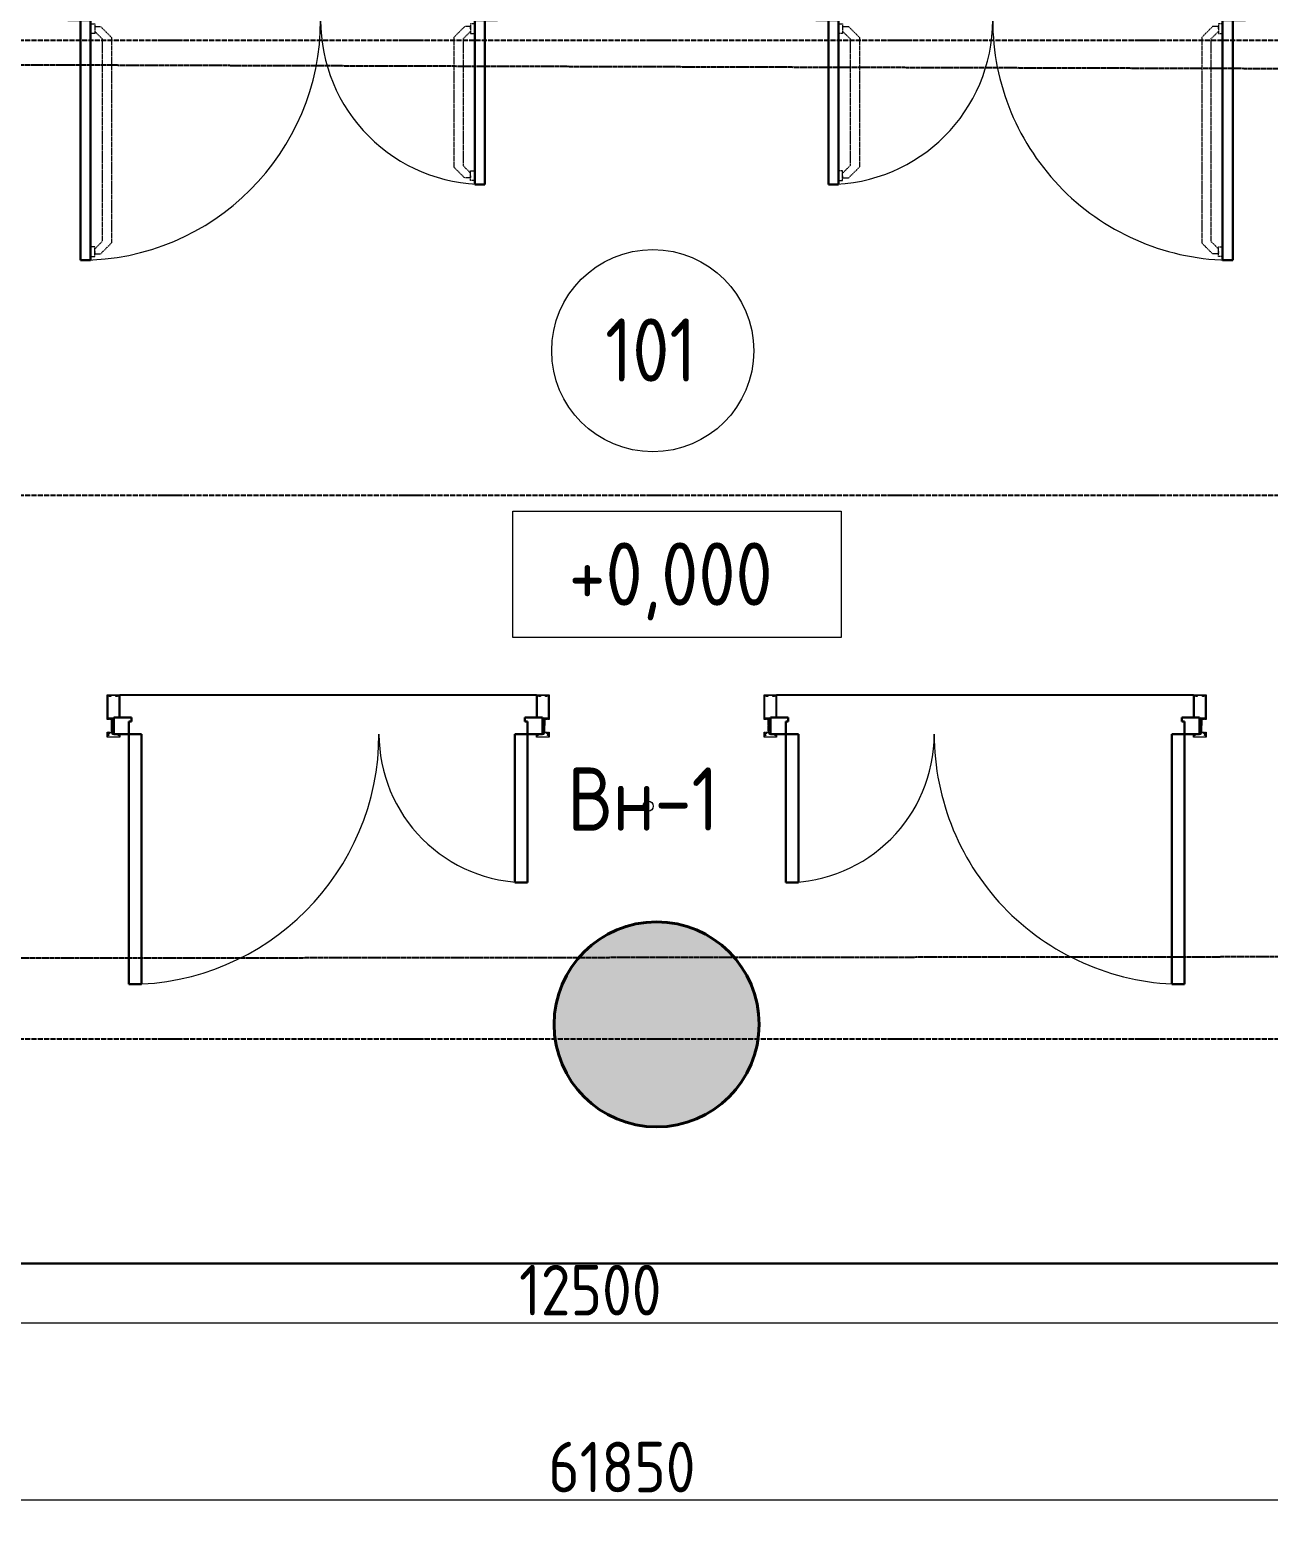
# Model space of a CAD drawing. Header units: millimetres. Extents: x -129048 to 476301, y -5853 to 215316.
# Drawn here: x 22643 to 27546, y -3818 to 2147 of the extents above; entities that cross this region are included whole.
import ezdxf

# ---------------------------------------------------------------- set-up
doc = ezdxf.new("R2010")
doc.units = ezdxf.units.MM
doc.linetypes.add('ADSK_Линия сетки', pattern=[25, 20, -2.5, 0, -2.5])
doc.linetypes.add('ADSK_Сверху', pattern=[4.5, 3, -1.5])
for name, color, linetype, lineweight in [('Аннотация', 7, 'Continuous', 9), ('Витраж', 251, 'Continuous', 18), ('Двери', 251, 'Continuous', 18), ('Марки', 7, 'Continuous', 20), ('Марки помещений', 7, 'Continuous', 20), ('Отметки', 7, 'Continuous', 9), ('Перекрытие', 7, 'Continuous', 18), ('Стены', 7, 'Continuous', 18), ('Стены разрез', 7, 'Continuous', 40), ('Узлы', 7, 'Continuous', 18)]:
    doc.layers.add(name, color=color, linetype=linetype, lineweight=lineweight)
doc.layers.get('Витраж').off()
doc.styles.add('GOST Common_1', font='GOST Common_0.ttf', dxfattribs={"width": 0.9, "height": 200})
doc.styles.add('GOST Common_2', font='GOST Common_0.ttf', dxfattribs={"width": 0.9, "height": 250})
doc.dimstyles.new('ADSK_Основной_2_мм_Округление_до_1_мм', dxfattribs={"dimscale": 304.8, "dimtxt": 201.142999, "dimasz": 0.463911, "dimexe": 0.492126, "dimexo": 0.492126, "dimgap": 0.098425, "dimtad": 1, "dimdec": 0, "dimdsep": 46, "dimtxsty": 'GOST Common_1', "dimblk1": 'OBLIQUE', "dimblk2": 'OBLIQUE', "dimsah": 1, "dimcen": 0.09, "dimdle": 0.492126, "dimazin": 2, "dimtfac": 1, "dimtdec": 4, "dimtix": 1, "dimtmove": 0, "dimatfit": 3, "dimfxl": 1, "dimtvp": 1, "dimtolj": 1, "dimtzin": 0, "dimlwd": 20, "dimlwe": 20, "dimarcsym": 2})

# ---------------------------------------------------------------- blocks, each defined once
blk = doc.blocks.new('Портик главного входа - Портик главного входа-658663-01 План 1-го этажа маркировочный')
at = {"layer": 'Стены', "true_color": 0xc0c0c0}
h = blk.add_hatch(color=9, dxfattribs=at)
h.paths.add_polyline_path([(22181.3, -2195.1), (22252.1, -2188.9), (22320.7, -2170.5), (22385.1, -2140.5), (22443.3, -2099.7), (22493.5, -2049.5), (22534.3, -1991.3), (22564.3, -1926.9), (22582.7, -1858.3), (22588.9, -1787.5), (22582.7, -1716.7), (22564.3, -1648.1), (22534.2, -1583.6), (22493.5, -1525.5), (22443.3, -1475.3), (22385.1, -1434.5), (22320.7, -1404.5), (22252.1, -1386.1), (22181.3, -1379.9), (22110.5, -1386.1), (22041.9, -1404.5), (21977.5, -1434.5), (21919.3, -1475.3), (21869.1, -1525.5), (21828.3, -1583.7), (21798.3, -1648.1), (21779.9, -1716.7), (21773.7, -1787.5), (21779.9, -1858.3), (21798.3, -1926.9), (21828.3, -1991.3), (21869.1, -2049.5), (21919.3, -2099.7), (21977.5, -2140.5), (22041.9, -2170.5), (22110.5, -2188.9)])
h.paths.add_polyline_path([(25122.4, -2192.3), (25192.9, -2186.2), (25261.2, -2167.9), (25325.3, -2138), (25383.2, -2097.4), (25433.2, -2047.4), (25473.7, -1989.5), (25503.9, -1924.3), (25521.9, -1857.1), (25528.1, -1786.7), (25521.9, -1716.2), (25503.6, -1647.9), (25473.6, -1583.6), (25433.2, -1525.9), (25383.2, -1475.9), (25325.3, -1435.4), (25261.2, -1405.5), (25192.9, -1387.2), (25122.4, -1381), (25052, -1387.2), (24983.7, -1405.5), (24919.6, -1435.4), (24861.7, -1475.9), (24811.7, -1525.9), (24771.1, -1583.9), (24741.3, -1647.9), (24723, -1716.2), (24716.8, -1786.7), (24723, -1857.1), (24741.3, -1925.4), (24771.1, -1989.5), (24811.7, -2047.4), (24861.7, -2097.4), (24919.6, -2138), (24983.7, -2167.9), (25052, -2186.2)])
h.paths.add_polyline_path([(28159.7, -2192.2), (28230.4, -2186), (28298.9, -2167.6), (28363.3, -2137.6), (28421.4, -2096.9), (28471.6, -2046.8), (28512.3, -1988.6), (28542.3, -1924.3), (28560.7, -1855.7), (28566.8, -1785), (28560.7, -1714.3), (28542.3, -1645.8), (28512.3, -1581.5), (28471.6, -1523.3), (28421.4, -1473.2), (28363.3, -1432.4), (28298.9, -1402.5), (28230.4, -1384.1), (28159.7, -1377.9), (28089, -1384.1), (28020.4, -1402.5), (27956.1, -1432.4), (27898, -1473.2), (27847.8, -1523.3), (27806.1, -1583.6), (27776.5, -1647.9), (27758.7, -1714.3), (27752.5, -1785), (27758.7, -1855.7), (27777.1, -1924.3), (27807.1, -1988.6), (27847.8, -2046.8), (27898, -2096.9), (27956.1, -2137.6), (28020.4, -2167.6), (28089, -2186)])
h.paths.add_polyline_path([(30184.6, -2189.9), (30184.6, -1372.4), (30157.5, -1372.4), (30088.4, -1382.7), (30021.9, -1404.7), (29960.1, -1437.7), (29904.9, -1480.7), (29857.8, -1532.5), (29820.2, -1591.5), (29793.3, -1656.1), (29777.7, -1724.4), (29774, -1794.3), (29782.3, -1863.8), (29802.4, -1930.9), (29833.5, -1993.6), (29874.9, -2050), (29925.3, -2098.6), (29983.2, -2137.9), (30047, -2166.7), (30114.8, -2184.2), (30184.2, -2189.9)])
h.paths.add_polyline_path([(20153.8, -2185.3), (20154.9, -2185.3), (20223.7, -2174.4), (20289.6, -2151.7), (20350.6, -2118.1), (20404.9, -2074.4), (20450.9, -2022), (20487.1, -1962.4), (20512.5, -1897.5), (20526.4, -1829.2), (20528.2, -1759.6), (20518, -1690.6), (20496, -1624.4), (20463, -1563.1), (20419.9, -1508.3), (20368, -1461.8), (20308.9, -1425), (20244.2, -1398.9), (20176.1, -1384.4), (20106.4, -1381.8), (20106.4, -2185.3)])
h.paths.add_polyline_path([(19809.9, -1170.1), (19896.6, -1170.1), (19892, -1101), (19875.6, -1033.6), (19848, -970), (19809.9, -912), (19762.6, -861.3), (19707.3, -819.5), (19645.7, -787.6), (19579.6, -766.7), (19510.9, -757.4), (19441.6, -759.9), (19373.8, -774.1), (19309.3, -799.7), (19250.1, -835.9), (19198, -881.6), (19154.4, -935.5), (19120.6, -996), (19097.7, -1061.5), (19086.1, -1129.8), (19086.1, -1170.1), (19762.6, -1170.1)])
h.paths.add_polyline_path([(30425.2, -1168), (31215.2, -1168), (31214.5, -1065.9), (31197, -1000.7), (31167.7, -936.9), (31128.2, -878.9), (31079.5, -828.2), (31023, -786.5), (30960.4, -754.8), (30893.3, -733.9), (30823.7, -724.6), (30753.5, -727.1), (30684.7, -741.3), (30619.2, -766.8), (30558.9, -802.8), (30505.5, -848.5), (30460.5, -902.4), (30425.2, -963.1), (30400.4, -1028.8), (30387.1, -1097.8), (30385.4, -1168), (30400.4, -1168)])
h.paths.add_polyline_path([(30758.4, 1304.5), (30824.8, 1315.5), (30888.3, 1337.8), (30947.1, 1370.6), (30999.3, 1413.1), (31043.5, 1463.9), (31078.3, 1521.5), (31103.9, 1590.2), (31116, 1650.2), (31117.7, 1717.5), (31204.8, 1717.5), (31205.3, 1910.8), (30304, 1921.5), (30313.9, 1754.8), (30320.7, 1698.8), (30333.2, 1643.7), (30351.3, 1590.2), (30374.7, 1527.1), (30408.5, 1468.9), (30451.9, 1417.5), (30503.5, 1374.2), (30561.7, 1340.4), (30624.9, 1317.1), (30691.1, 1305)])
h.paths.add_polyline_path([(19485.5, 1312.4), (19554.9, 1313.8), (19623, 1326.9), (19687.8, 1351.5), (19747.5, 1386.8), (19800.4, 1431.7), (19844.8, 1484.9), (19879.6, 1544.9), (19903.6, 1610), (19916.2, 1678.2), (19917, 1747.5), (19911.5, 1928.7), (19074.2, 1926.8), (19071.5, 1731.8), (19106.3, 1731.3), (19109.9, 1662), (19125.2, 1594.4), (19151.8, 1530.3), (19188.9, 1471.7), (19235.5, 1420.3), (19290.1, 1377.6), (19351.2, 1344.8), (19417, 1322.8)])
at = {"layer": 'Стены разрез'}
for start, end in [(0, 180), (180, 360)]:
    blk.add_arc((25122.4, -1786.7), 405.6, start, end, dxfattribs=at)
blk = doc.blocks.new('AC_ДверьВитражная_Двупольная_Алюминиевая - Двн-1п-1787718-01 План 1-го этажа маркировочный')
at = {"layer": 'Двери', "lineweight": 30}
for p, q in [((-788.8125, 1022.525), (-738.8125, 1022.525)), ((-788.8125, 32.5), (-788.8125, 1022.525)), ((-738.8125, 1022.525), (-738.8125, 32.5)), ((788.8125, 620.1), (738.8125, 620.1)), ((738.8125, 620.1), (738.8125, 32.5)), ((788.8125, 32.5), (788.8125, 620.1)), ((-848.8125, 32.5), (-788.8125, 32.5)), ((-848.8125, -32.5), (-848.8125, 32.5)), ((-738.8125, 32.5), (-788.8125, 32.5)), ((-788.8125, 32.5), (-788.8125, -17.5)), ((738.8125, 32.5), (788.8125, 32.5)), ((848.8125, 32.5), (788.8125, 32.5)), ((788.8125, 32.5), (788.8125, -17.5)), ((848.8125, -32.5), (848.8125, 32.5)), ((-778.8125, -32.5), (-848.8125, -32.5)), ((-788.8125, -17.5), (-778.8125, -17.5)), ((-778.8125, -17.5), (-778.8125, -32.5)), ((788.8125, -17.5), (778.8125, -17.5)), ((778.8125, -17.5), (778.8125, -32.5)), ((778.8125, -32.5), (848.8125, -32.5))]:
    blk.add_line(p, q, dxfattribs=at)
at = {"layer": 'Двери'}
for centre, radius, start, end in [((-788.8125, 32.5), 990.025, 360, 90), ((788.8125, 32.5), 587.6, 90, 180)]:
    blk.add_arc(centre, radius, start, end, dxfattribs=at)
blk = doc.blocks.new('AC_ДверьВитражная_Двупольная_Алюминиевая - Двн-1л-1787725-01 План 1-го этажа маркировочный')
at = {"layer": 'Двери', "lineweight": 30}
for p, q in [((788.8125, 1022.5), (738.8125, 1022.5)), ((738.8125, 1022.5), (738.8125, 32.5)), ((788.8125, 32.5), (788.8125, 1022.5)), ((-788.8125, 620.125), (-738.8125, 620.125)), ((-788.8125, 32.5), (-788.8125, 620.125)), ((-738.8125, 620.125), (-738.8125, 32.5)), ((-848.8125, 32.5), (-788.8125, 32.5)), ((-848.8125, -32.5), (-848.8125, 32.5)), ((-738.8125, 32.5), (-788.8125, 32.5)), ((-788.8125, 32.5), (-788.8125, -17.5)), ((738.8125, 32.5), (788.8125, 32.5)), ((848.8125, 32.5), (788.8125, 32.5)), ((788.8125, 32.5), (788.8125, -17.5)), ((848.8125, -32.5), (848.8125, 32.5)), ((-778.8125, -32.5), (-848.8125, -32.5)), ((-788.8125, -17.5), (-778.8125, -17.5)), ((-778.8125, -17.5), (-778.8125, -32.5)), ((788.8125, -17.5), (778.8125, -17.5)), ((778.8125, -17.5), (778.8125, -32.5)), ((778.8125, -32.5), (848.8125, -32.5))]:
    blk.add_line(p, q, dxfattribs=at)
at = {"layer": 'Двери'}
for centre, radius, start, end in [((788.8125, 32.5), 990, 90, 180), ((-788.8125, 32.5), 587.625, 360, 90)]:
    blk.add_arc(centre, radius, start, end, dxfattribs=at)
blk = doc.blocks.new('Прямоугольный импост - 50х167-V207-01 План 1-го этажа маркировочный')
at = {"layer": 'Узлы', "color": 5, "true_color": 0x0000ff}
for p, q in [((-25, 122.5), (-25, 25.5)), ((25, 122.5), (-25, 122.5)), ((-22.5, 28), (-22.5, 120)), ((-22.5, 120), (-17.6, 120)), ((-8.6, 120), (8.6, 120)), ((17.6, 120), (22.5, 120)), ((22.5, 120), (22.5, 33)), ((25, 33), (25, 122.5)), ((-16.1, 118.4), (-16.1, 116.9)), ((-16.1, 116.9), (-10.2, 116.9)), ((-10.2, 116.9), (-10.2, 118.4)), ((10.2, 118.4), (10.2, 116.9)), ((10.2, 116.9), (16.1, 116.9)), ((16.1, 116.9), (16.1, 118.4)), ((-25, 25.5), (-18.1, 25.5)), ((-21, 28), (-22.5, 28)), ((-21, 31.1), (-21, 28)), ((-4.1, 31.8), (-20.2, 31.8)), ((-17.2, 29.3), (-15.8, 29.3)), ((-15, 25.5), (-11.8, 25.5)), ((-11, 26.3), (-11, 28.5)), ((-10.5, 29.3), (-10.5, 27.4)), ((-10.2, 29.3), (-5.9, 29.3)), ((-9.7, 26.7), (-8, 26.7)), ((-8, 26.7), (-8, 2.5)), ((-8, -19.1), (-8, 0)), ((-7.7, 2.2), (-6.7, 2.2)), ((-6.7, 0.3), (-7.7, 0.3)), ((-6.4, 2), (-6.4, 0.6)), ((-5.4, 5.1), (-5.4, 27.8)), ((-3.5, 5.1), (-5.4, 5.1)), ((-5.1, 28.5), (-5.1, 26.3)), ((-4.3, 25.5), (-0.8, 25.5)), ((-2.6, 28.8), (-2.6, 30.3)), ((1.2, 28.8), (-2.6, 28.8)), ((-2.5, -1.3), (-1.1, 4.3)), ((-0.8, 25.5), (0, 26.3)), ((0, 26.3), (0.8, 25.5)), ((-25, -25), (-25, -29.7)), ((-25, -32.3), (-25, -44.5)), ((-25, -44.5), (25, -44.5)), ((-22.4, -24.5), (-24.5, -24.5)), ((-24.2, -30.5), (-23.2, -30.5)), ((-23.7, -43.2), (-23.7, -32.8)), ((-23.7, -32.8), (-23, -32.8)), ((-8.4, -43.2), (-23.7, -43.2)), ((-23, -30.7), (-23.5, -30.7)), ((-22.8, -33), (-20.1, -37.6)), ((-19.3, -28.3), (-21.5, -28.3)), ((-19.9, -33.9), (-19.9, -30.5)), ((-19.9, -30.5), (-17, -30.5)), ((-18.4, -36.6), (-19.9, -33.9)), ((-5.7, -24.5), (-18.4, -24.5)), ((-15.5, -29), (-15.5, -27)), ((-15.5, -27), (-8.3, -27)), ((0, -43), (-8.4, -43.2)), ((-8.3, -27), (-7.6, -27.7)), ((-6.9, -19.1), (-8, -19.1)), ((-0.4, -27.7), (-7.6, -27.7)), ((-6.9, -19.1), (-6.6, -19.5)), ((-6.6, -19.5), (-6.2, -19.1)), ((-6.2, -19.1), (-4.3, -19.1)), ((-5.3, -24.1), (-5.7, -24.5)), ((-5, -24.5), (-5.3, -24.1)), ((1.2, -24.5), (-5, -24.5)), ((-2.4, -0.9), (-4.9, -3.8)), ((-4.9, -3.8), (-4.9, -19.1)), ((-4.9, -3.8), (1.2, -3.8)), ((-4.3, -19.1), (-3.9, -19.5)), ((-3.9, -19.5), (-3.6, -19.1)), ((-3.6, -19.1), (-2.5, -19.1)), ((-2.5, -19.1), (-2.5, -1.1)), ((1.2, -0.9), (-2.4, -0.9)), ((-0.4, -27.7), (0, -27.3)), ((0, -27.3), (0.4, -27.7)), ((15.9, -43.2), (0, -43)), ((23.7, -43.2), (15.9, -43.2)), ((19.9, -33.9), (18.4, -36.6)), ((19.9, -32), (19.9, -33.9)), ((20.1, -37.6), (22.8, -33)), ((23, -32.8), (23.7, -32.8)), ((23.7, -32.8), (23.7, -43.2)), ((25, -44.5), (25, -32.3))]:
    blk.add_line(p, q, dxfattribs=at)
at = {"layer": 'Узлы', "color": 5, "lineweight": 9, "true_color": 0x0000ff}
for p, q in [((0, 33.9), (-2.4, 31.5)), ((-2.4, 31.5), (-2.4, -0.9)), ((1.2, 32.7), (0, 33.9)), ((-8, -24.5), (-8, -19.1)), ((-6.3, -28.7), (-6.3, -27.7)), ((1.2, -28.7), (-6.3, -28.7)), ((-5.2, -32.2), (-5.2, -28.7)), ((-5.1, -32.3), (5.1, -32.3)), ((3.9, -33.1), (-3.9, -33.1)), ((-2.6, -32.2), (-2.6, -28.7)), ((-2.5, -19.1), (-2.5, -24.5))]:
    blk.add_line(p, q, dxfattribs=at)
at = {"layer": 'Узлы', "color": 5, "true_color": 0x0000ff}
for centre, radius, start, end in [((-17.6, 118.4), 1.52, 0, 90), ((-8.6, 118.4), 1.52, 90, 180), ((8.6, 118.4), 1.52, 0, 90), ((17.6, 118.4), 1.52, 90, 180), ((-20.2, 31.1), 0.762, 90, 180), ((-17.2, 28), 1.27, 90, 180), ((-16.2, 27.8), 2.29, 180, 225.18969), ((-18.1, 25.9), 0.381, 270, 45.18969), ((-15.8, 28), 1.27, 0, 90), ((-15, 25.9), 0.381, 134.81031, 270), ((-16.9, 27.8), 2.29, 314.81031, 0), ((-11.8, 26.3), 0.762, 270, 0), ((-10.2, 28.5), 0.762, 90, 180), ((-9.7, 27.4), 0.762, 180, 270), ((-7.7, 2.5), 0.254, 180, 270), ((-7.7, 0), 0.254, 90, 180), ((-6.9, 27.8), 1.52, 360, 90), ((-6.7, 2), 0.254, 360, 90), ((-6.7, 0.6), 0.254, 270, 360), ((-5.9, 28.5), 0.762, 0, 90), ((-4.3, 26.3), 0.762, 180, 270), ((-4.1, 30.3), 1.52, 360, 90), ((0, 4), 3.63, 65.1521, 162.49364), ((0, 4), 1.09, 15, 165), ((-24.5, -25), 0.508, 90, 180), ((-24.2, -29.7), 0.762, 180, 270), ((-23.5, -32.3), 1.52, 90, 180), ((-23.2, -31.8), 1.27, 288.66292, 90), ((-23, -31.8), 1.02, 270, 90), ((-20.5, -26.8), 2.29, 134.81031, 180), ((-21.5, -27), 1.27, 180, 270), ((-22.4, -24.9), 0.381, 314.81031, 90), ((-19.3, -37.1), 1.02, 210, 30), ((-19.3, -27), 1.27, 270, 0), ((-18.4, -24.9), 0.381, 90, 225.18969), ((-20.3, -26.8), 2.29, 0, 45.18969), ((-17, -29), 1.52, 270, 0), ((19.3, -37.1), 1.02, 150, 330)]:
    blk.add_arc(centre, radius, start, end, dxfattribs=at)
at = {"layer": 'Узлы', "color": 5, "lineweight": 9, "true_color": 0x0000ff}
for centre, radius, start, end in [((-3.9, -31.7), 1.38, 200.94158, 339.07318), ((0, -28.9), 4.19, 234.28733, 305.71267), ((3.9, -31.7), 1.38, 200.94158, 339.07318)]:
    blk.add_arc(centre, radius, start, end, dxfattribs=at)
blk = doc.blocks.new('Прямоугольный импост - 50х167-V208-01 План 1-го этажа маркировочный')
at = {"layer": 'Узлы', "color": 5, "true_color": 0x0000ff}
for p, q in [((-25, 122.5), (-25, 33)), ((25, 122.5), (-25, 122.5)), ((-22.5, 33), (-22.5, 120)), ((-22.5, 120), (-17.6, 120)), ((-8.6, 120), (8.6, 120)), ((17.6, 120), (22.5, 120)), ((22.5, 120), (22.5, 28)), ((25, 25.5), (25, 122.5)), ((-16.1, 118.4), (-16.1, 116.9)), ((-16.1, 116.9), (-10.2, 116.9)), ((-10.2, 116.9), (-10.2, 118.4)), ((10.2, 118.4), (10.2, 116.9)), ((10.2, 116.9), (16.1, 116.9)), ((16.1, 116.9), (16.1, 118.4)), ((2.6, 28.8), (-1.2, 28.8)), ((-0.8, 25.5), (0, 26.3)), ((0, 26.3), (0.8, 25.5)), ((0.8, 25.5), (4.3, 25.5)), ((1.1, 4.3), (2.5, -1.3)), ((2.6, 30.3), (2.6, 28.8)), ((5.4, 5.1), (3.5, 5.1)), ((20.2, 31.8), (4.1, 31.8)), ((5.1, 26.3), (5.1, 28.5)), ((5.4, 27.8), (5.4, 5.1)), ((5.9, 29.3), (10.2, 29.3)), ((6.4, 0.6), (6.4, 2)), ((6.7, 2.2), (7.7, 2.2)), ((7.7, 0.3), (6.7, 0.3)), ((8, 2.5), (8, 26.7)), ((8, 26.7), (9.7, 26.7)), ((8, -19.1), (8, 0)), ((10.5, 27.4), (10.5, 29.3)), ((11, 28.5), (11, 26.3)), ((11.8, 25.5), (15, 25.5)), ((15.8, 29.3), (17.2, 29.3)), ((18.1, 25.5), (25, 25.5)), ((21, 28), (21, 31.1)), ((22.5, 28), (21, 28)), ((-25, -32.3), (-25, -44.5)), ((-25, -44.5), (25, -44.5)), ((-23.7, -43.2), (-23.7, -32.8)), ((-23.7, -32.8), (-23, -32.8)), ((-8.4, -43.2), (-23.7, -43.2)), ((-22.8, -33), (-20.1, -37.6)), ((-19.9, -33.9), (-19.9, -32)), ((-18.4, -36.6), (-19.9, -33.9)), ((0, -43), (-8.4, -43.2)), ((2.4, -0.9), (-1.2, -0.9)), ((-1.2, -3.8), (4.9, -3.8)), ((5, -24.5), (-1.2, -24.5)), ((-0.4, -27.7), (0, -27.3)), ((0, -27.3), (0.4, -27.7)), ((15.9, -43.2), (0, -43)), ((7.6, -27.7), (0.4, -27.7)), ((4.9, -3.8), (2.4, -0.9)), ((2.5, -1.3), (2.5, -19.1)), ((2.5, -19.1), (3.6, -19.1)), ((3.6, -19.1), (3.9, -19.5)), ((3.9, -19.5), (4.3, -19.1)), ((4.3, -19.1), (6.2, -19.1)), ((4.9, -3.8), (4.9, -19.1)), ((5.3, -24.1), (5, -24.5)), ((5.7, -24.5), (5.3, -24.1)), ((18.4, -24.5), (5.7, -24.5)), ((6.2, -19.1), (6.6, -19.5)), ((6.6, -19.5), (6.9, -19.1)), ((8, -19.1), (6.9, -19.1)), ((7.6, -27.7), (8.3, -27)), ((8.3, -27), (15.5, -27)), ((15.5, -27), (15.5, -29)), ((23.7, -43.2), (15.9, -43.2)), ((17, -30.5), (19.9, -30.5)), ((18, -27), (18, -26.8)), ((19.9, -33.9), (18.4, -36.6)), ((21.5, -28.3), (19.3, -28.3)), ((19.9, -30.5), (19.9, -33.9)), ((20.1, -37.6), (22.8, -33)), ((24.5, -24.5), (22.4, -24.5)), ((22.8, -26.8), (22.8, -27)), ((23.5, -30.7), (23, -30.7)), ((23, -32.8), (23.7, -32.8)), ((23.2, -30.5), (24.2, -30.5)), ((23.7, -32.8), (23.7, -43.2)), ((25, -29.7), (25, -25)), ((25, -44.5), (25, -32.3))]:
    blk.add_line(p, q, dxfattribs=at)
at = {"layer": 'Узлы', "color": 5, "lineweight": 9, "true_color": 0x0000ff}
for p, q in [((0, 33.9), (-1.2, 32.7)), ((2.4, 31.5), (0, 33.9)), ((2.4, -0.9), (2.4, 31.5)), ((-5.1, -32.3), (5.1, -32.3)), ((3.9, -33.1), (-3.9, -33.1)), ((6.4, -28.7), (-1.2, -28.7)), ((2.5, -19.1), (2.5, -24.5)), ((2.6, -32.2), (2.6, -28.7)), ((5.2, -32.2), (5.2, -28.7)), ((6.4, -27.7), (6.4, -28.7)), ((8, -19.1), (8, -24.5))]:
    blk.add_line(p, q, dxfattribs=at)
at = {"layer": 'Узлы', "color": 5, "true_color": 0x0000ff}
for centre, radius, start, end in [((-17.6, 118.4), 1.52, 0, 90), ((-8.6, 118.4), 1.52, 90, 180), ((8.6, 118.4), 1.52, 0, 90), ((17.6, 118.4), 1.52, 90, 180), ((0, 4), 3.63, 17.50636, 114.8479), ((0, 4), 1.09, 15, 165), ((4.1, 30.3), 1.52, 90, 180), ((4.3, 26.3), 0.762, 270, 0), ((5.9, 28.5), 0.762, 90, 180), ((6.9, 27.8), 1.52, 90, 180), ((6.7, 2), 0.254, 90, 180), ((6.7, 0.6), 0.254, 180, 270), ((7.7, 2.5), 0.254, 270, 0), ((7.7, 0), 0.254, 0, 90), ((9.7, 27.4), 0.762, 270, 0), ((10.2, 28.5), 0.762, 0, 90), ((11.8, 26.3), 0.762, 180, 270), ((15.8, 28), 1.27, 90, 180), ((16.9, 27.8), 2.29, 180, 225.18969), ((15, 25.9), 0.381, 270, 45.18969), ((17.2, 28), 1.27, 0, 90), ((18.1, 25.9), 0.381, 134.81031, 270), ((16.2, 27.8), 2.29, 314.81031, 0), ((20.2, 31.1), 0.762, 0, 90), ((-19.3, -37.1), 1.02, 210, 30), ((17, -29), 1.52, 180, 270), ((20.3, -26.8), 2.29, 134.81031, 180), ((19.3, -27), 1.27, 180, 270), ((19.3, -37.1), 1.02, 150, 330), ((18.4, -24.9), 0.381, 314.81031, 90), ((21.5, -27), 1.27, 270, 0), ((22.4, -24.9), 0.381, 90, 225.18969), ((23.2, -31.8), 1.27, 90, 251.33708), ((23, -31.8), 1.02, 90, 270), ((20.5, -26.8), 2.29, 0, 45.18969), ((23.5, -32.3), 1.52, 360, 90), ((24.2, -29.7), 0.762, 270, 0), ((24.5, -25), 0.508, 0, 90)]:
    blk.add_arc(centre, radius, start, end, dxfattribs=at)
at = {"layer": 'Узлы', "color": 5, "lineweight": 9, "true_color": 0x0000ff}
for centre, radius, start, end in [((-3.9, -31.7), 1.38, 200.94158, 339.07318), ((0, -28.9), 4.19, 234.28733, 305.71267), ((3.9, -31.7), 1.38, 200.94158, 339.07318)]:
    blk.add_arc(centre, radius, start, end, dxfattribs=at)
blk = doc.blocks.new('AC_Дверь_Двупольная - Д-17л 1700х2200h-2039703-01 План 1-го этажа маркировочный')
at = {"layer": 'Двери', "lineweight": 30}
for p, q in [((800, 1205), (760, 1205)), ((760, 1205), (760, 255)), ((800, 255), (800, 1205)), ((-800, 905), (-760, 905)), ((-800, 255), (-800, 905)), ((-760, 905), (-760, 255)), ((-850, 255), (-830, 255)), ((-850, 185), (-850, 255)), ((-830, 255), (-800, 255)), ((-830, 185), (-830, 255)), ((-830, 255), (-830, 185)), ((-760, 255), (-800, 255)), ((-800, 255), (-800, 215)), ((760, 255), (800, 255)), ((830, 255), (800, 255)), ((800, 255), (800, 215)), ((830, 185), (830, 255)), ((850, 255), (830, 255)), ((830, 255), (830, 185)), ((850, 185), (850, 255)), ((-830, 185), (-850, 185)), ((-790, 185), (-830, 185)), ((-800, 215), (-790, 215)), ((-790, 215), (-790, 185)), ((800, 215), (790, 215)), ((790, 215), (790, 185)), ((790, 185), (830, 185)), ((830, 185), (850, 185))]:
    blk.add_line(p, q, dxfattribs=at)
at = {"layer": 'Двери', "linetype": 'ADSK_Сверху', "lineweight": 9}
for p, q in [((720.3, 1179.5), (677.5, 1136.7)), ((677.5, 323.4), (677.5, 1136.7)), ((744, 1160.7), (713.9, 1130.6)), ((744, 1179.5), (720.3, 1179.5)), ((760, 1190), (744, 1190)), ((744, 1190), (744, 1151.5)), ((744, 1170.8), (744, 1179.5)), ((744, 1151.5), (760, 1151.5)), ((713.9, 329.4), (713.9, 1130.6)), ((-760, 890), (-744, 890)), ((-744, 851.5), (-760, 851.5)), ((-744, 890), (-744, 851.5)), ((-744, 870.8), (-744, 879.5)), ((-744, 879.5), (-720.3, 879.5)), ((-744, 860.7), (-713.9, 830.6)), ((-720.3, 879.5), (-677.5, 836.7)), ((-677.5, 323.4), (-677.5, 836.7)), ((-713.9, 329.4), (-713.9, 830.6)), ((-744, 308.5), (-760, 308.5)), ((-744, 299.3), (-713.9, 329.4)), ((-744, 270), (-744, 308.5)), ((-720.3, 280.6), (-677.5, 323.4)), ((720.3, 280.6), (677.5, 323.4)), ((744, 299.3), (713.9, 329.4)), ((744, 270), (744, 308.5)), ((744, 308.5), (760, 308.5)), ((-760, 270), (-744, 270)), ((-744, 289.3), (-744, 280.6)), ((-744, 280.6), (-720.3, 280.6)), ((744, 280.6), (720.3, 280.6)), ((760, 270), (744, 270))]:
    blk.add_line(p, q, dxfattribs=at)
at = {"layer": 'Двери'}
for centre, radius, start, end in [((800, 255), 950, 90, 180), ((-800, 255), 650, 360, 90)]:
    blk.add_arc(centre, radius, start, end, dxfattribs=at)
blk = doc.blocks.new('AC_Дверь_Двупольная - Д-17п 1700х2200h-2039706-01 План 1-го этажа маркировочный')
at = {"layer": 'Двери', "lineweight": 30}
for p, q in [((-800, 1205), (-760, 1205)), ((-800, 255), (-800, 1205)), ((-760, 1205), (-760, 255)), ((800, 905), (760, 905)), ((760, 905), (760, 255)), ((800, 255), (800, 905)), ((-850, 255), (-830, 255)), ((-850, 185), (-850, 255)), ((-830, 255), (-800, 255)), ((-830, 185), (-830, 255)), ((-830, 255), (-830, 185)), ((-760, 255), (-800, 255)), ((-800, 255), (-800, 215)), ((760, 255), (800, 255)), ((830, 255), (800, 255)), ((800, 255), (800, 215)), ((830, 185), (830, 255)), ((850, 255), (830, 255)), ((830, 255), (830, 185)), ((850, 185), (850, 255)), ((-830, 185), (-850, 185)), ((-790, 185), (-830, 185)), ((-800, 215), (-790, 215)), ((-790, 215), (-790, 185)), ((800, 215), (790, 215)), ((790, 215), (790, 185)), ((790, 185), (830, 185)), ((830, 185), (850, 185))]:
    blk.add_line(p, q, dxfattribs=at)
at = {"layer": 'Двери', "linetype": 'ADSK_Сверху', "lineweight": 9}
for p, q in [((-760, 1190), (-744, 1190)), ((-744, 1151.5), (-760, 1151.5)), ((-744, 1190), (-744, 1151.5)), ((-744, 1170.8), (-744, 1179.5)), ((-744, 1179.5), (-720.3, 1179.5)), ((-744, 1160.7), (-713.9, 1130.6)), ((-720.3, 1179.5), (-677.5, 1136.7)), ((-677.5, 323.4), (-677.5, 1136.7)), ((-713.9, 329.4), (-713.9, 1130.6)), ((720.3, 879.5), (677.5, 836.7)), ((677.5, 323.4), (677.5, 836.7)), ((744, 860.7), (713.9, 830.6)), ((744, 879.5), (720.3, 879.5)), ((760, 890), (744, 890)), ((744, 890), (744, 851.5)), ((744, 870.8), (744, 879.5)), ((744, 851.5), (760, 851.5)), ((713.9, 329.4), (713.9, 830.6)), ((-744, 308.5), (-760, 308.5)), ((-744, 299.3), (-713.9, 329.4)), ((-744, 270), (-744, 308.5)), ((-720.3, 280.6), (-677.5, 323.4)), ((720.3, 280.6), (677.5, 323.4)), ((744, 299.3), (713.9, 329.4)), ((744, 270), (744, 308.5)), ((744, 308.5), (760, 308.5)), ((-760, 270), (-744, 270)), ((-744, 289.3), (-744, 280.6)), ((-744, 280.6), (-720.3, 280.6)), ((744, 280.6), (720.3, 280.6)), ((760, 270), (744, 270))]:
    blk.add_line(p, q, dxfattribs=at)
at = {"layer": 'Двери'}
for centre, radius, start, end in [((-800, 255), 950, 360, 90), ((800, 255), 650, 90, 180)]:
    blk.add_arc(centre, radius, start, end, dxfattribs=at)
blk = doc.blocks.new('ADSK_Марка_Помещение_ОдноЗначение - Номер-247393-01 План 1-го этажа маркировочный')
at = {"layer": 'Марки помещений'}
blk.add_circle((0, 0), 4, dxfattribs=at)
blk = doc.blocks.new('_Oblique')
at = {"color": 0, "linetype": 'ByBlock', "lineweight": -2}
blk.add_line((-0.5, -0.5), (0.5, 0.5), dxfattribs=at)
blk = doc.blocks.new('DIMBLOCK7-01 План 1-го этажа маркировочный')
at = {"color": 0, "lineweight": 20, "transparency": 16777216}
for p, q in [((18459.9, -2967.9), (31259.9, -2967.9)), ((18609.9, -3017.9), (18609.9, -3117.9)), ((31109.9, -3017.9), (31109.9, -3117.9))]:
    blk.add_line(p, q, dxfattribs=at)
at = {"layer": 'Defpoints', "color": 0, "transparency": 16777216}
for p in [(18609.9, -2867.9), (31109.9, -2867.9), (31109.9, -2967.9)]:
    blk.add_point(p, dxfattribs=at)
at = {"color": 0, "lineweight": 20, "transparency": 16777216, "xscale": 141.4, "yscale": 141.4, "zscale": 141.4, "rotation": 180}
blk.add_blockref('_Oblique', (18609.9, -2967.9), dxfattribs=at)
at = {"color": 0, "lineweight": 20, "transparency": 16777216, "xscale": 141.4, "yscale": 141.4, "zscale": 141.4}
blk.add_blockref('_Oblique', (31109.9, -2967.9), dxfattribs=at)
at = {"color": 0, "lineweight": 25, "transparency": 16777216, "insert": (24859.9, -2837.9), "char_height": 200, "width": 711.842, "attachment_point": 5, "style": 'GOST Common_1'}
blk.add_mtext('\\A1;12500', dxfattribs=at)
blk = doc.blocks.new('DIMBLOCK21-01 План 1-го этажа маркировочный')
at = {"color": 0, "lineweight": 20, "transparency": 16777216}
for p, q in [((-6090.1, -3667.9), (56059.9, -3667.9)), ((-5940.1, -3717.9), (-5940.1, -3817.9)), ((55909.9, -3717.9), (55909.9, -3817.9))]:
    blk.add_line(p, q, dxfattribs=at)
at = {"layer": 'Defpoints', "color": 0, "transparency": 16777216}
for p in [(-5940.1, -3567.9), (55909.9, -3567.9), (55909.9, -3667.9)]:
    blk.add_point(p, dxfattribs=at)
at = {"color": 0, "lineweight": 20, "transparency": 16777216, "xscale": 141.4, "yscale": 141.4, "zscale": 141.4, "rotation": 180}
blk.add_blockref('_Oblique', (-5940.1, -3667.9), dxfattribs=at)
at = {"color": 0, "lineweight": 20, "transparency": 16777216, "xscale": 141.4, "yscale": 141.4, "zscale": 141.4}
blk.add_blockref('_Oblique', (55909.9, -3667.9), dxfattribs=at)
at = {"color": 0, "lineweight": 25, "transparency": 16777216, "insert": (24984.9, -3537.9), "char_height": 200, "width": 711.842, "attachment_point": 5, "style": 'GOST Common_1'}
blk.add_mtext('\\A1;61850', dxfattribs=at)
blk = doc.blocks.new('ADSK_Марка_Стена - Экземпляр_ADSK_Позиция-74353-01 План 1-го этажа маркировочный')
at = {"layer": 'Марки', "lineweight": 9}
blk.add_circle((0, 0), 0.2, dxfattribs=at)
blk = doc.blocks.new('Высотные отметки - Рамка-5093-01 План 1-го этажа маркировочный')
at = {"layer": 'Аннотация', "lineweight": 20}
for p, q in [((-6.5, 0), (-6.5, 5)), ((-6.5, 5), (6.5, 5)), ((6.5, 5), (6.5, 0)), ((6.5, 0), (-6.5, 0))]:
    blk.add_line(p, q, dxfattribs=at)

msp = doc.modelspace()

# ---------------------------------------------------------------- linework, layer by layer
at = {"linetype": 'ADSK_Линия сетки', "lineweight": 25}
for p, q in [((-11086.22475, 2106.78828), (57141.71826, 2106.78828)), ((-11086.22475, 306.78828), (57141.71826, 306.78828)), ((-11086.22475, -1843.21172), (34342.3559, -1843.21172))]:
    msp.add_line(p, q, dxfattribs=at)
at = {"color": 251, "lineweight": 25, "true_color": 0x636466}
msp.add_line((18972.64368, -2732.56685), (31336.39547, -2732.56685), dxfattribs=at)
msp.add_lwpolyline([(46033.2121, 20934.05859), (46033.2121, 43759.20652), (56032.61764, 43759.20652), (56213.94922, 8532.30207), (49933.40071, 8532.30207), (49933.40071, 150.23165), (42036.9317, 150.23165), (42036.9317, 2106.78828), (31235.97355, 2186.47811), (31336.39547, 2185.73719), (31336.39547, -2732.56685), (18972.64368, -2732.56685), (18972.64368, 2186.47811), (8272.99741, 2186.47811), (8272.99741, 272.0206), (290.4987, 306.78828), (290.4987, 8529.25245)], dxfattribs=at)
at = {"layer": 'Перекрытие', "color": 251, "linetype": 'ADSK_Сверху', "lineweight": 25, "true_color": 0x636466}
for p, q in [((19826.8596, 2012.17921), (22769.17378, 2009.43165)), ((22769.17378, 2009.43165), (25331.91944, 2001.84694)), ((25331.91944, 2001.84694), (28180.43343, 1993.41648)), ((30520.44082, -1516.58328), (19780.18174, -1528.30001))]:
    msp.add_line(p, q, dxfattribs=at)
at = {"layer": 'Перекрытие', "color": 251, "lineweight": 25, "true_color": 0x636466}
for p, q in [((22997.43343, -483.52189), (24647.43343, -483.52189)), ((25597.43343, -483.52189), (27247.43343, -483.52189))]:
    msp.add_line(p, q, dxfattribs=at)

# ---------------------------------------------------------------- block references
at = {"layer": 'Витраж', "color": 251, "lineweight": 25, "true_color": 0x636466, "extrusion": (0, 0, -1)}
for name, p in [('Прямоугольный импост - 50х167-V208-01 План 1-го этажа маркировочный', (-22972.43343, -606.02189)), ('Прямоугольный импост - 50х167-V207-01 План 1-го этажа маркировочный', (-24672.43343, -606.02189))]:
    msp.add_blockref(name, p, dxfattribs=at)
at = {"layer": 'Двери', "color": 251, "linetype": 'ADSK_Сверху', "lineweight": 25, "true_color": 0x636466, "rotation": 180}
for name, p in [('AC_Дверь_Двупольная - Д-17л 1700х2200h-2039703-01 План 1-го этажа маркировочный', (23642.43343, 2441.47811)), ('AC_Дверь_Двупольная - Д-17п 1700х2200h-2039706-01 План 1-го этажа маркировочный', (26602.43343, 2441.47811))]:
    msp.add_blockref(name, p, dxfattribs=at)
at = {"layer": 'Двери', "color": 251, "lineweight": 25, "true_color": 0x636466, "rotation": 180}
for name, p in [('AC_ДверьВитражная_Двупольная_Алюминиевая - Двн-1л-1787725-01 План 1-го этажа маркировочный', (23822.43343, -605.52189)), ('AC_ДверьВитражная_Двупольная_Алюминиевая - Двн-1п-1787718-01 План 1-го этажа маркировочный', (26422.43343, -605.52189))]:
    msp.add_blockref(name, p, dxfattribs=at)
at = {"layer": 'Марки', "color": 251, "lineweight": 25, "true_color": 0x636466, "xscale": 99.99999999999993, "yscale": 99.99999999999993, "zscale": 99.99999999999993}
msp.add_blockref('ADSK_Марка_Стена - Экземпляр_ADSK_Позиция-74353-01 План 1-го этажа маркировочный', (25089.31831, -923.08369), dxfattribs=at)
at = {"layer": 'Марки помещений', "color": 251, "lineweight": 25, "true_color": 0x636466, "xscale": 99.99999999999993, "yscale": 99.99999999999993, "zscale": 99.99999999999993}
msp.add_blockref('ADSK_Марка_Помещение_ОдноЗначение - Номер-247393-01 План 1-го этажа маркировочный', (25107.14863, 878.48479), dxfattribs=at)
at = {"layer": 'Отметки', "color": 251, "lineweight": 25, "true_color": 0x636466, "xscale": 99.99999999999993, "yscale": 99.99999999999993, "zscale": 99.99999999999993}
msp.add_blockref('Высотные отметки - Рамка-5093-01 План 1-го этажа маркировочный', (25202.91748, -256.64376), dxfattribs=at)
at = {"layer": 'Стены', "color": 251, "lineweight": 25, "true_color": 0x636466}
msp.add_blockref('Портик главного входа - Портик главного входа-658663-01 План 1-го этажа маркировочный', (0, 0), dxfattribs=at)
at = {"layer": 'Узлы', "color": 251, "lineweight": 25, "true_color": 0x636466, "extrusion": (0, 0, -1)}
for name, p in [('Прямоугольный импост - 50х167-V208-01 План 1-го этажа маркировочный', (-25572.43343, -606.02189)), ('Прямоугольный импост - 50х167-V207-01 План 1-го этажа маркировочный', (-27272.43343, -606.02189))]:
    msp.add_blockref(name, p, dxfattribs=at)

# ---------------------------------------------------------------- texts
at = {"layer": 'Марки', "color": 251, "lineweight": 25, "true_color": 0x636466, "char_height": 250, "attachment_point": 1, "style": 'GOST Common_2'}
for s, insert, width in [('Вн', (24769.08746, -770.10255), 418.480875), ('-1', (25114.36871, -770.10255), 331.898625)]:
    msp.add_mtext(s, dxfattribs=dict(at, insert=insert, width=width))
at = {"layer": 'Марки помещений', "color": 251, "lineweight": 25, "true_color": 0x636466, "insert": (24918.59137, 1006.20986), "char_height": 250, "width": 468.9871875, "attachment_point": 1, "style": 'GOST Common_2'}
msp.add_mtext('101', dxfattribs=at)
at = {"layer": 'Отметки', "color": 251, "lineweight": 25, "true_color": 0x636466, "insert": (24774.24141, 120.06331), "char_height": 250, "width": 1028.8225687, "attachment_point": 1, "line_spacing_factor": 1.022761, "style": 'GOST Common_2'}
msp.add_mtext('+0,000', dxfattribs=at)

# ---------------------------------------------------------------- dimensions: what is measured, and where the dimension line sits
at = {"lineweight": 25}
for base, p1, p2, override, picture, middle in [((31109.91035, -2967.9078), (18609.91035, -2867.9229), (31109.91035, -2867.9229), {"dimpost": '<>', "dimfxl": 12500}, 'DIMBLOCK7-01 План 1-го этажа маркировочный', (24859.91035, -2837.9078)), ((55909.91035, -3667.9078), (-5940.08965, -3567.9229), (55909.91035, -3567.9229), {"dimpost": '<>', "dimfxl": 61850}, 'DIMBLOCK21-01 План 1-го этажа маркировочный', (24984.91035, -3537.9078))]:
    dim = msp.add_linear_dim(base=base, p1=p1, p2=p2, dimstyle='ADSK_Основной_2_мм_Округление_до_1_мм', override=override, dxfattribs=at)
    dim.commit()
    dim.dimension.update_dxf_attribs({"geometry": picture, "text_midpoint": middle})

doc.saveas('drawing.dxf')
